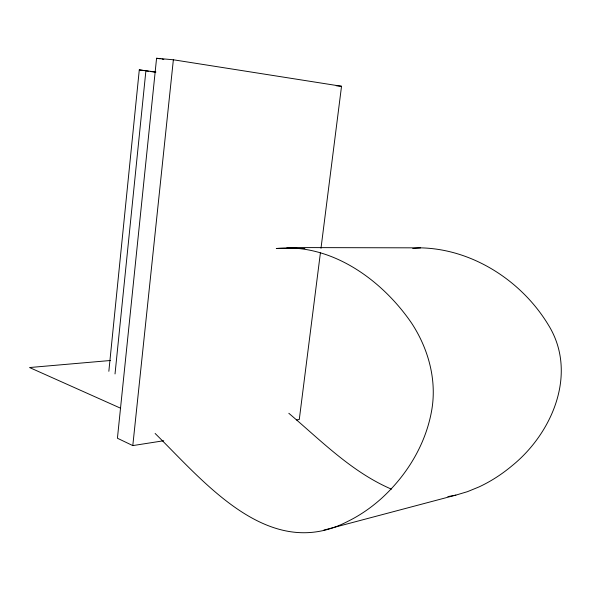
<?xml version="1.0" encoding="UTF-8"?>
<svg xmlns="http://www.w3.org/2000/svg" width="591" height="591" viewBox="0 0 591 591"><rect width="100%" height="100%" fill="white"/><g stroke="black" fill="none" stroke-linecap="round" stroke-linejoin="round"><path stroke-width="0.89" d="M108.847 371.296L139.284 69.886L155.913 72.021M115.023 373.94L145.918 70.573M320.987 248.309L341.532 86.271L173.362 59.78L156.571 58.265L117.424 438.241L132.798 445.592L163.729 440.746M132.798 445.592L173.362 59.78M320.403 252.889L299.282 419.507L296.549 419.935M155.123 433.469C204.863 482.485 269.193 562.373 347.656 521.447A239.828 168.043 87.7 0 0 381.749 498.176C407.376 474.765 426.318 443.368 431.947 408.869C436.749 378.957 428.076 348.291 411.654 323.211C381.963 279.794 331.13 242.901 276.293 248.508L304.912 248.552M323.838 530.112L455.868 495.118L467.474 491.66L479.005 486.932A210.544 164.69 87.5 0 0 511.954 465.834C552.445 433.166 578.183 372.855 548.293 324.806C521.69 280.888 472.549 248.981 420.615 247.851L286.975 247.548M447.875 496.603L455.868 495.118M110.487 360.495L29.55 367.536L120.653 408.241M412.754 248.479L420.615 247.851M336.213 85.739L341.532 86.271M139.284 69.886L144.736 70.676M146.553 70.942L148.371 71.201M150.188 71.467L155.64 72.257M156.571 58.265L160.205 58.834M162.023 59.122L163.84 59.403M391.434 489.149C351.822 472.128 321.186 440.783 288.829 413.286"/></g></svg>
